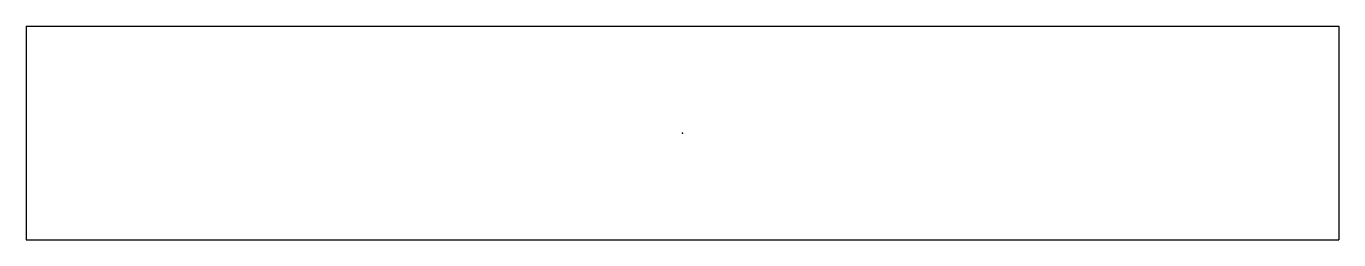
# Model space of a CAD drawing. Header units: millimetres. Extents: x -46 to 46, y -7.5 to 7.5.
import ezdxf

# ---------------------------------------------------------------- set-up
doc = ezdxf.new("R2010")
doc.units = ezdxf.units.MM
doc.header["$PDSIZE"] = -1

msp = doc.modelspace()

# ---------------------------------------------------------------- linework, layer by layer
at = {"color": 7, "linetype": 'Continuous'}
for p, q in [((-46, 7.5), (46, 7.5)), ((-46, 7.5), (-46, -7.5)), ((46, 7.5), (46, -7.5)), ((-46, -7.5), (46, -7.5))]:
    msp.add_line(p, q, dxfattribs=at)
msp.add_point((0, 0), dxfattribs=at)

doc.saveas('drawing.dxf')
